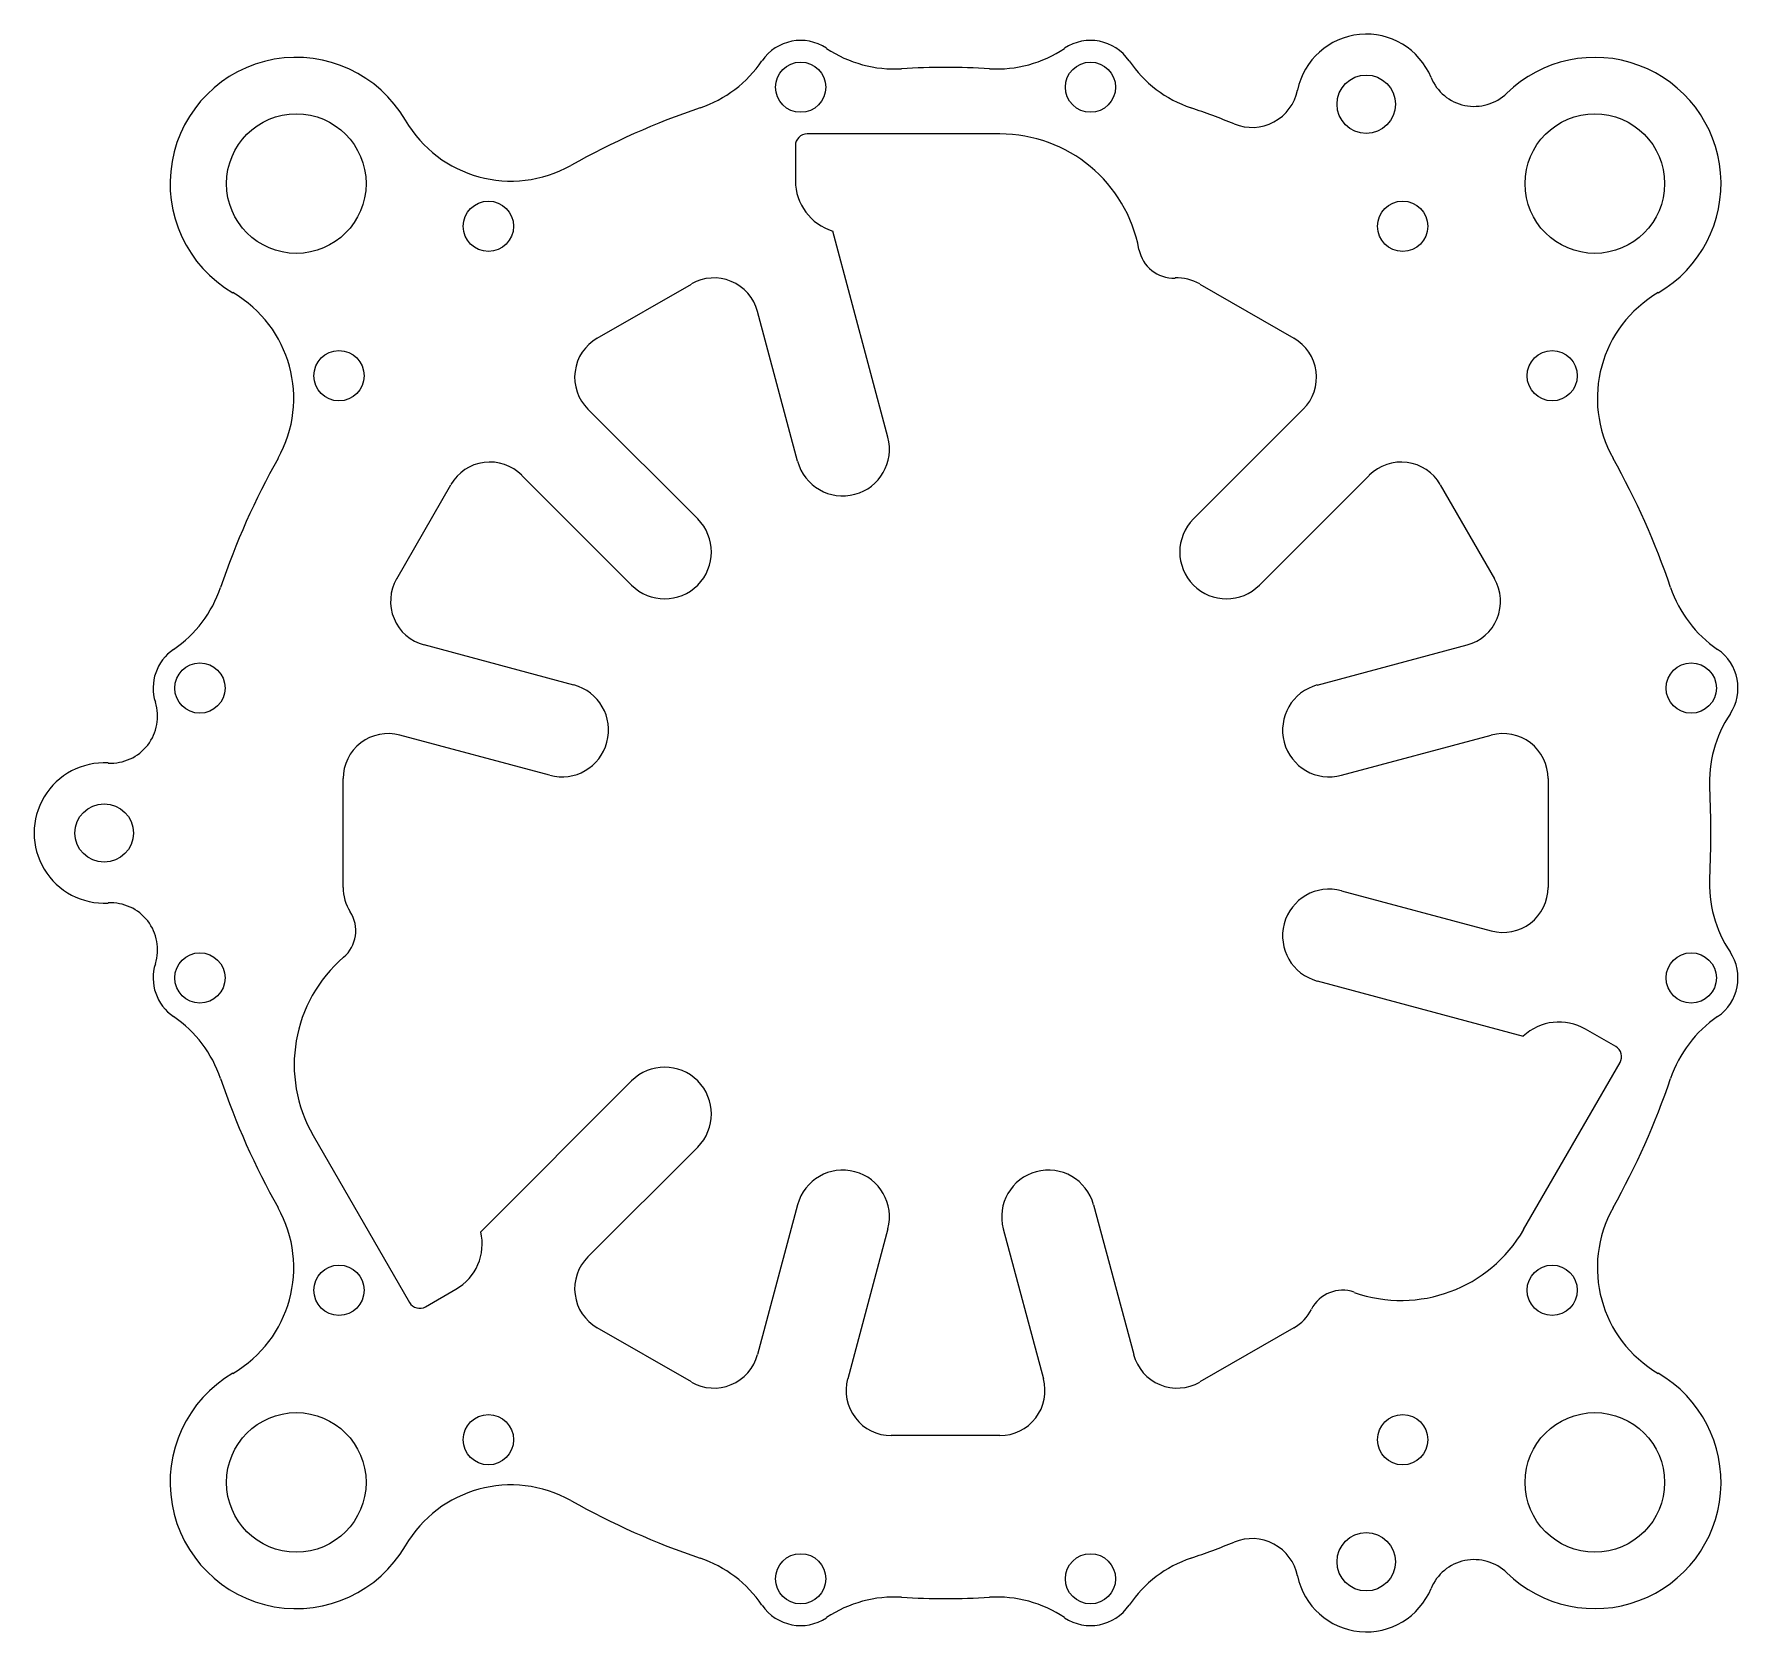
# Model space of a CAD drawing. Extents: x -78 to 68, y -68 to 68.
import ezdxf

# ---------------------------------------------------------------- set-up
doc = ezdxf.new("R2010")
doc.units = 0
doc.layers.add('VISIBLE', color=7, linetype='CONTINUOUS')

msp = doc.modelspace()

# ---------------------------------------------------------------- linework, layer by layer
at = {"layer": 'VISIBLE'}
for p, q in [((4.65, 59.81), (-11.85, 59.81)), ((-12.85, 58.81), (-12.85, 55.81)), ((-4.94, 33.88), (-9.66, 51.5)), ((-29.8, 42.33), (-21.75, 46.97)), ((21.75, 46.97), (29.8, 42.33)), ((-12.66, 31.81), (-16.1, 44.63)), ((-21.21, 26.87), (-30.6, 36.26)), ((21.21, 26.87), (30.6, 36.26)), ((-46.97, 21.75), (-42.33, 29.8)), ((-26.87, 21.21), (-36.26, 30.6)), ((26.87, 21.21), (36.26, 30.6)), ((42.33, 29.8), (46.97, 21.75)), ((-31.81, 12.66), (-44.63, 16.1)), ((31.81, 12.66), (44.63, 16.1)), ((-33.88, 4.94), (-46.7, 8.37)), ((33.88, 4.94), (46.7, 8.37)), ((-51.56, -4.65), (-51.56, 4.65)), ((51.56, 4.65), (51.56, -4.65)), ((33.88, -4.94), (46.7, -8.37)), ((31.81, -12.66), (49.43, -17.39)), ((57.35, -18.27), (54.76, -16.77)), ((49.47, -33.93), (57.72, -19.64)), ((-26.87, -21.21), (-39.77, -34.11)), ((-54.12, -25.88), (-45.87, -40.17)), ((-21.21, -26.87), (-30.6, -36.26)), ((-12.66, -31.81), (-16.1, -44.63)), ((12.66, -31.81), (16.1, -44.63)), ((-4.94, -33.88), (-8.37, -46.7)), ((4.94, -33.88), (8.37, -46.7)), ((-44.5, -40.53), (-41.9, -39.03)), ((-21.75, -46.97), (-29.8, -42.33)), ((29.8, -42.33), (21.75, -46.97)), ((4.65, -51.56), (-4.65, -51.56))]:
    msp.add_line(p, q, dxfattribs=at)
for centre, radius in [((-12.4, 63.81), 2.15), ((12.4, 63.81), 2.15), ((36, 62.35), 2.5), ((-55.56, 55.56), 5.97), ((55.56, 55.56), 5.97), ((-39.12, 51.91), 2.15), ((39.12, 51.91), 2.15), ((-51.91, 39.12), 2.15), ((51.91, 39.12), 2.15), ((-63.81, 12.4), 2.15), ((63.81, 12.4), 2.15), ((-72, 0), 2.5), ((-63.81, -12.4), 2.15), ((63.81, -12.4), 2.15), ((-51.91, -39.12), 2.15), ((51.91, -39.12), 2.15), ((-55.56, -55.56), 5.97), ((-39.12, -51.91), 2.15), ((39.12, -51.91), 2.15), ((55.56, -55.56), 5.97), ((36, -62.35), 2.5), ((-12.4, -63.81), 2.15), ((12.4, -63.81), 2.15)]:
    msp.add_circle(centre, radius, dxfattribs=at)
for centre, radius, start, end in [((-12.4, 63.81), 4, 56.2987, 145.7013), ((-4.37, 75.84), 10.47, 236.2987, 273.3005), ((4.37, 75.84), 10.47, 266.6995, 303.7013), ((12.4, 63.81), 4, 34.2987, 123.7013), ((36, 62.35), 6, 22.4099, 168.3671), ((-55.56, 55.56), 10.8, 30.1735, 239.8265), ((-24.36, 71.96), 10.47, 288.6995, 325.7013), ((24.36, 71.96), 10.47, 214.2987, 251.3005), ((55.56, 55.56), 10.8, 300.1735, 134.217), ((0, 0), 65.5, 86.6995, 93.3005), ((45.24, 66.17), 4, 202.4099, 314.217), ((26.21, 64.37), 4, 247.8485, 348.3671), ((0, 0), 65.5, 108.6995, 119.3005), ((0, 0), 65.5, 67.8485, 71.3005), ((-37.18, 66.25), 10.47, 210.1735, 299.3005), ((-11.85, 58.81), 1, 90, 180), ((4.65, 47.7), 12.11, 10.6109, 90), ((-8.35, 55.81), 4.5, 180, 253.1277), ((19.5, 50.48), 3, 190.6109, 272.7516), ((-19.82, 43.63), 3.86, 15, 120), ((19.82, 43.63), 3.86, 60, 92.7516), ((-66.25, 37.18), 10.47, 330.6995, 59.8265), ((66.25, 37.18), 10.47, 120.1735, 209.3005), ((-27.88, 38.99), 3.86, 120, 225), ((27.88, 38.99), 3.86, 315, 60), ((-8.8, 32.84), 4, 195, 15), ((0, 0), 65.5, 150.6995, 161.3005), ((-38.99, 27.88), 3.86, 45, 150), ((38.99, 27.88), 3.86, 30, 135), ((0, 0), 65.5, 18.6995, 29.3005), ((-24.04, 24.04), 4, 225, 45), ((24.04, 24.04), 4, 135, 315), ((-71.96, 24.36), 10.47, 304.2987, 341.3005), ((-43.63, 19.82), 3.86, 150, 255), ((43.63, 19.82), 3.86, 285, 30), ((71.96, 24.36), 10.47, 198.6995, 235.7013), ((-63.81, 12.4), 4, 124.2987, 197.5985), ((63.81, 12.4), 4, 326.2987, 55.7013), ((-32.84, 8.8), 4, 255, 75), ((32.84, 8.8), 4, 105, 285), ((-71.43, 9.98), 4, 266.7401, 17.5985), ((75.84, 4.37), 10.47, 146.2987, 183.3005), ((-47.7, 4.65), 3.86, 75, 180), ((47.7, 4.65), 3.86, 0, 105), ((-72, 0), 6, 86.7401, 273.2599), ((0, 0), 65.5, 356.6995, 3.3005), ((75.84, -4.37), 10.47, 176.6995, 213.7013), ((-47.7, -4.65), 3.86, 180, 212.7516), ((32.84, -8.8), 4, 75, 255), ((47.7, -4.65), 3.86, 255, 0), ((-71.43, -9.98), 4, 342.4015, 93.2599), ((-53.47, -8.36), 3, 310.6109, 32.7516), ((63.81, -12.4), 4, 304.2987, 33.7013), ((-63.81, -12.4), 4, 162.4015, 235.7013), ((-43.63, -19.82), 12.11, 130.6109, 210), ((-71.96, -24.36), 10.47, 18.6995, 55.7013), ((71.96, -24.36), 10.47, 124.2987, 161.3005), ((52.51, -20.67), 4.5, 60, 133.1277), ((56.85, -19.14), 1, 330, 60), ((-24.04, -24.04), 4, 315, 135), ((0, 0), 65.5, 198.6995, 209.3005), ((0, 0), 65.5, 330.6995, 341.3005), ((-8.8, -32.84), 4, 345, 165), ((8.8, -32.84), 4, 15, 195), ((-66.25, -37.18), 10.47, 300.1735, 29.3005), ((66.25, -37.18), 10.47, 150.6995, 239.8265), ((-44.15, -35.14), 4.5, 300, 13.1277), ((38.99, -27.88), 12.11, 250.6109, 330), ((-27.88, -38.99), 3.86, 135, 240), ((33.97, -42.12), 3, 70.6109, 152.7516), ((-45, -39.67), 1, 210, 300), ((27.88, -38.99), 3.86, 300, 332.7516), ((-19.82, -43.63), 3.86, 240, 345), ((19.82, -43.63), 3.86, 195, 300), ((-55.56, -55.56), 10.8, 120.1735, 329.8265), ((55.56, -55.56), 10.8, 225.783, 59.8265), ((-4.65, -47.7), 3.86, 165, 270), ((4.65, -47.7), 3.86, 270, 15), ((-37.18, -66.25), 10.47, 60.6995, 149.8265), ((0, 0), 65.5, 240.6995, 251.3005), ((0, 0), 65.5, 288.6995, 292.1515), ((26.21, -64.37), 4, 11.6329, 112.1515), ((-24.36, -71.96), 10.47, 34.2987, 71.3005), ((24.36, -71.96), 10.47, 108.6995, 145.7013), ((45.24, -66.17), 4, 45.783, 157.5901), ((36, -62.35), 6, 191.6329, 337.5901), ((-4.37, -75.84), 10.47, 86.6995, 123.7013), ((0, 0), 65.5, 266.6995, 273.3005), ((4.37, -75.84), 10.47, 56.2987, 93.3005), ((-12.4, -63.81), 4, 214.2987, 303.7013), ((12.4, -63.81), 4, 236.2987, 325.7013)]:
    msp.add_arc(centre, radius, start, end, dxfattribs=at)

doc.saveas('drawing.dxf')
